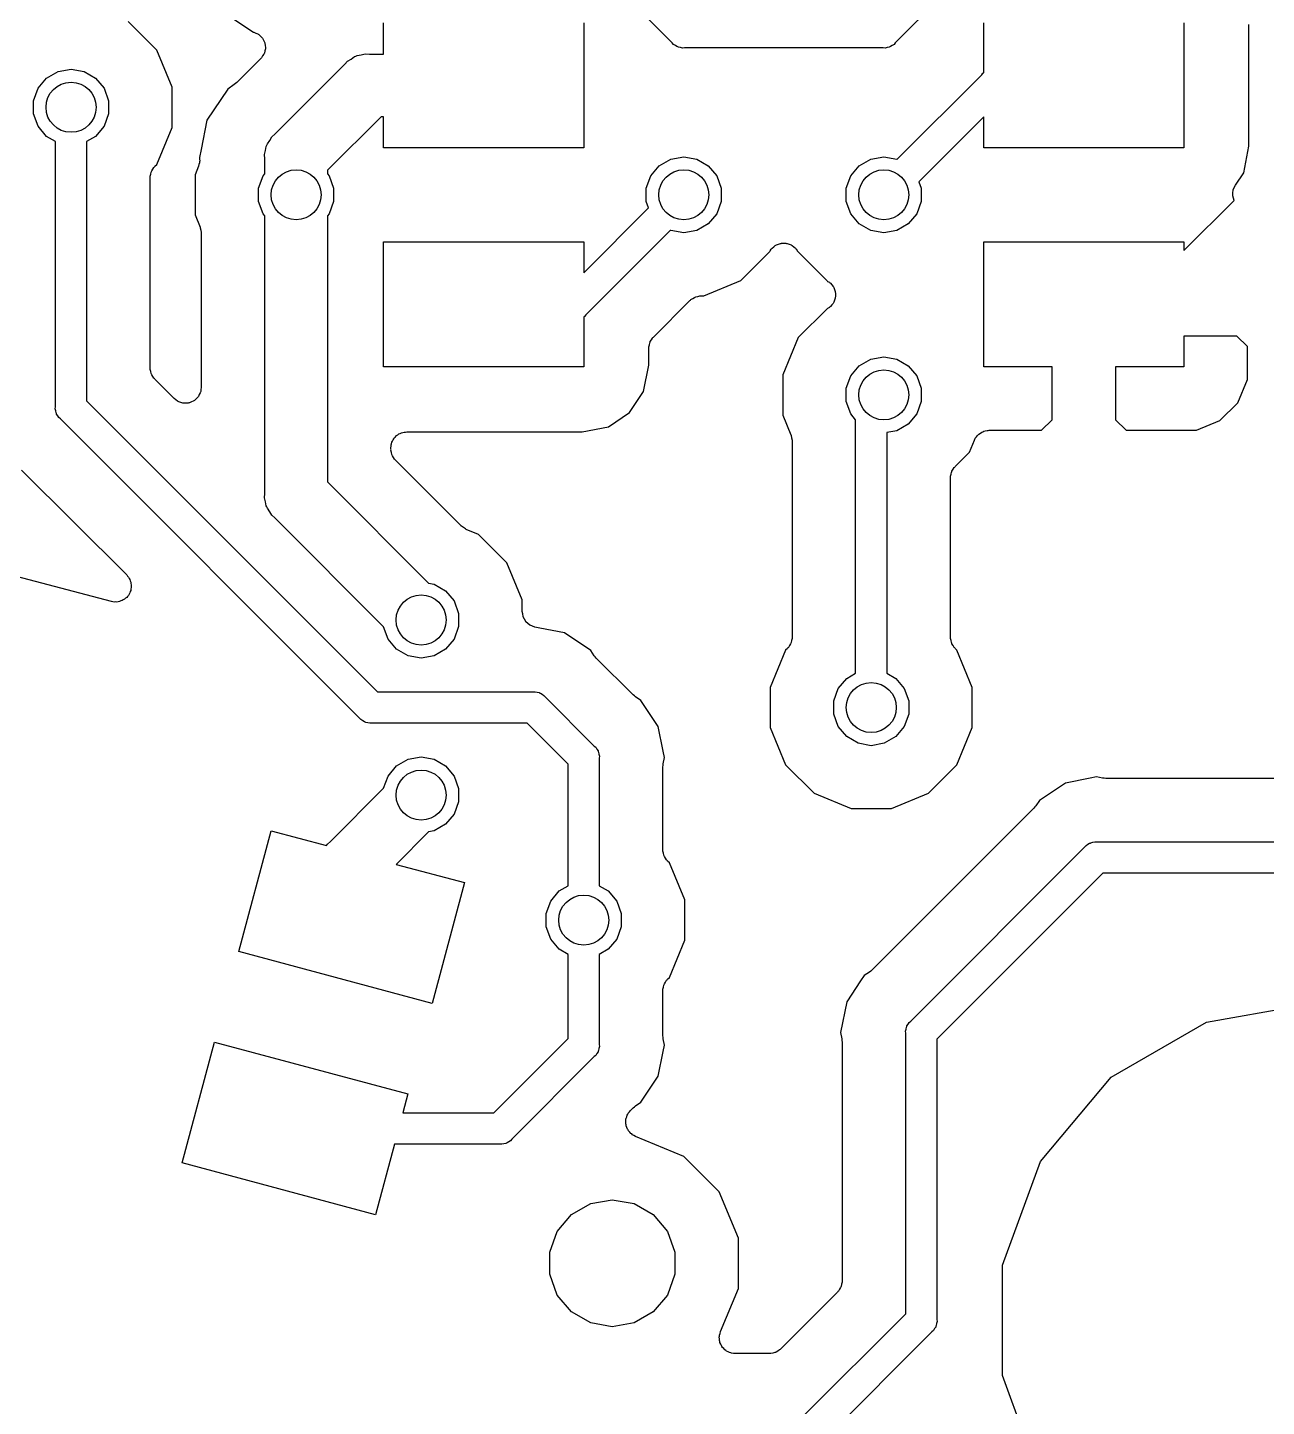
# Model space of a CAD drawing. Extents: x 61 to 194, y -153 to -61.
# Drawn here: x 158.95 to 168.86, y -131.19 to -120.16 of the extents above; entities that cross this region are included whole.
import ezdxf

# ---------------------------------------------------------------- set-up
doc = ezdxf.new("R2010")
doc.units = 0
doc.header["$MEASUREMENT"] = 0
doc.layers.add('BLACK', color=7, linetype='CONTINUOUS')

msp = doc.modelspace()

# ---------------------------------------------------------------- linework, layer by layer
at = {"layer": 'BLACK', "linetype": 'CONTINUOUS'}
for p, q in [((167.19, -118.987), (165.892, -120.285)), ((164.108, -120.285), (163.548, -119.725)), ((160.544, -120.056), (160.753, -120.197)), ((159.985, -120.342), (159.758, -120.115)), ((161.8, -120.375), (161.8, -120.125)), ((163.4, -120.125), (163.4, -121.125)), ((166.6, -120.524), (166.6, -120.125)), ((168.2, -120.125), (168.2, -121.125)), ((168.72, -121.112), (168.72, -120.138)), ((160.753, -120.197), (160.756, -120.198)), ((160.756, -120.198), (160.761, -120.198)), ((160.761, -120.198), (160.777, -120.206)), ((160.777, -120.206), (160.794, -120.212)), ((160.794, -120.212), (160.797, -120.215)), ((160.797, -120.215), (160.801, -120.217)), ((160.801, -120.217), (160.813, -120.229)), ((160.813, -120.229), (160.827, -120.241)), ((160.827, -120.241), (160.829, -120.245)), ((160.829, -120.245), (160.832, -120.248)), ((160.832, -120.248), (160.839, -120.264)), ((160.839, -120.264), (160.848, -120.28)), ((160.848, -120.28), (160.849, -120.284)), ((160.849, -120.284), (160.85, -120.288)), ((160.85, -120.288), (160.852, -120.306)), ((164.118, -120.297), (164.108, -120.285)), ((164.133, -120.306), (164.118, -120.297)), ((165.882, -120.297), (165.867, -120.306)), ((165.892, -120.285), (165.882, -120.297)), ((160.108, -120.639), (159.985, -120.342)), ((160.82, -120.407), (160.817, -120.411)), ((160.823, -120.404), (160.82, -120.407)), ((160.832, -120.389), (160.823, -120.404)), ((160.843, -120.374), (160.832, -120.389)), ((160.844, -120.37), (160.843, -120.374)), ((160.846, -120.367), (160.844, -120.37)), ((160.85, -120.349), (160.846, -120.367)), ((160.854, -120.332), (160.85, -120.349)), ((160.852, -120.306), (160.855, -120.323)), ((160.855, -120.323), (160.854, -120.328)), ((160.854, -120.328), (160.854, -120.332)), ((161.541, -120.414), (161.568, -120.395)), ((161.568, -120.395), (161.579, -120.392)), ((161.579, -120.392), (161.588, -120.386)), ((161.588, -120.386), (161.621, -120.381)), ((161.621, -120.381), (161.653, -120.372)), ((161.653, -120.372), (161.686, -120.375)), ((161.686, -120.375), (161.8, -120.375)), ((164.146, -120.315), (164.133, -120.306)), ((164.152, -120.316), (164.146, -120.315)), ((164.157, -120.319), (164.152, -120.316)), ((164.173, -120.322), (164.157, -120.319)), ((164.189, -120.326), (164.173, -120.322)), ((164.205, -120.325), (164.189, -120.326)), ((165.795, -120.325), (164.205, -120.325)), ((165.811, -120.326), (165.795, -120.325)), ((165.827, -120.322), (165.811, -120.326)), ((165.843, -120.319), (165.827, -120.322)), ((165.848, -120.316), (165.843, -120.319)), ((165.854, -120.315), (165.848, -120.316)), ((165.867, -120.306), (165.854, -120.315)), ((159.104, -120.567), (159.196, -120.514)), ((159.196, -120.514), (159.3, -120.495)), ((159.3, -120.495), (159.404, -120.514)), ((159.404, -120.514), (159.496, -120.567)), ((160.817, -120.411), (160.626, -120.602)), ((160.931, -121.016), (161.491, -120.456)), ((161.491, -120.456), (161.512, -120.431)), ((161.512, -120.431), (161.541, -120.414)), ((159.036, -120.648), (159.104, -120.567)), ((159.496, -120.567), (159.564, -120.648)), ((160.606, -120.618), (160.554, -120.654)), ((160.615, -120.61), (160.606, -120.618)), ((160.626, -120.602), (160.615, -120.61)), ((165.908, -121.216), (166.583, -120.54)), ((166.583, -120.54), (166.593, -120.528)), ((166.593, -120.528), (166.6, -120.524)), ((159, -120.747), (159.036, -120.648)), ((159.564, -120.648), (159.6, -120.747)), ((160.108, -120.961), (160.108, -120.639)), ((160.554, -120.654), (160.386, -120.904)), ((159, -120.853), (159, -120.747)), ((159.6, -120.747), (159.6, -120.853)), ((159.036, -120.952), (159, -120.853)), ((159.104, -121.033), (159.036, -120.952)), ((159.564, -120.952), (159.496, -121.033)), ((159.6, -120.853), (159.564, -120.952)), ((160.386, -120.904), (160.34, -121.138)), ((161.779, -120.875), (161.35, -121.304)), ((161.8, -120.875), (161.779, -120.875)), ((161.8, -121.125), (161.8, -120.875)), ((166.6, -120.877), (166.081, -121.396)), ((166.6, -121.125), (166.6, -120.877)), ((159.175, -121.074), (159.104, -121.033)), ((159.496, -121.033), (159.425, -121.074)), ((159.985, -121.258), (160.108, -120.961)), ((160.87, -121.093), (160.889, -121.066)), ((160.889, -121.066), (160.906, -121.037)), ((160.906, -121.037), (160.931, -121.016)), ((159.175, -123.195), (159.175, -121.074)), ((159.425, -121.074), (159.425, -123.148)), ((160.34, -121.138), (160.327, -121.201)), ((160.34, -121.138), (160.34, -121.138)), ((160.847, -121.178), (160.856, -121.146)), ((160.85, -121.211), (160.847, -121.178)), ((160.856, -121.146), (160.861, -121.113)), ((160.861, -121.113), (160.867, -121.104)), ((160.867, -121.104), (160.87, -121.093)), ((163.4, -121.125), (161.8, -121.125)), ((168.2, -121.125), (166.6, -121.125)), ((168.679, -121.323), (168.72, -121.112)), ((159.954, -121.295), (159.963, -121.281)), ((159.963, -121.281), (159.967, -121.277)), ((159.967, -121.277), (159.97, -121.272)), ((159.97, -121.272), (159.985, -121.258)), ((160.32, -121.272), (160.292, -121.339)), ((160.323, -121.257), (160.32, -121.272)), ((160.328, -121.243), (160.323, -121.257)), ((160.327, -121.201), (160.327, -121.214)), ((160.327, -121.214), (160.329, -121.229)), ((160.329, -121.229), (160.328, -121.236)), ((160.328, -121.236), (160.328, -121.243)), ((160.85, -121.331), (160.85, -121.211)), ((163.936, -121.348), (164.004, -121.267)), ((164.004, -121.267), (164.096, -121.214)), ((164.096, -121.214), (164.2, -121.195)), ((164.2, -121.195), (164.304, -121.214)), ((164.304, -121.214), (164.396, -121.267)), ((164.396, -121.267), (164.464, -121.348)), ((165.536, -121.348), (165.604, -121.267)), ((165.604, -121.267), (165.696, -121.214)), ((165.696, -121.214), (165.8, -121.195)), ((165.8, -121.195), (165.904, -121.214)), ((165.904, -121.214), (165.908, -121.216)), ((159.933, -121.351), (159.938, -121.335)), ((159.934, -121.357), (159.933, -121.351)), ((159.933, -121.362), (159.934, -121.357)), ((159.933, -122.885), (159.933, -121.362)), ((159.938, -121.335), (159.941, -121.319)), ((159.941, -121.319), (159.943, -121.314)), ((159.943, -121.314), (159.945, -121.309)), ((159.945, -121.309), (159.954, -121.295)), ((160.292, -121.339), (160.292, -121.661)), ((160.8, -121.447), (160.836, -121.348)), ((160.836, -121.348), (160.85, -121.331)), ((161.35, -121.304), (161.35, -121.331)), ((161.35, -121.331), (161.364, -121.348)), ((161.364, -121.348), (161.4, -121.447)), ((163.9, -121.447), (163.936, -121.348)), ((164.464, -121.348), (164.5, -121.447)), ((165.5, -121.447), (165.536, -121.348)), ((166.081, -121.396), (166.1, -121.447)), ((168.612, -121.424), (168.679, -121.323)), ((160.8, -121.553), (160.8, -121.447)), ((161.4, -121.447), (161.4, -121.553)), ((163.9, -121.553), (163.9, -121.447)), ((164.5, -121.447), (164.5, -121.553)), ((165.5, -121.553), (165.5, -121.447)), ((166.1, -121.447), (166.1, -121.553)), ((168.591, -121.505), (168.592, -121.485)), ((168.591, -121.506), (168.591, -121.505)), ((168.591, -121.508), (168.591, -121.506)), ((168.597, -121.528), (168.591, -121.508)), ((168.592, -121.485), (168.594, -121.464)), ((168.594, -121.461), (168.603, -121.442)), ((168.594, -121.463), (168.594, -121.461)), ((168.594, -121.464), (168.594, -121.463)), ((168.603, -121.442), (168.612, -121.424)), ((160.836, -121.652), (160.8, -121.553)), ((161.4, -121.553), (161.364, -121.652)), ((163.4, -122.123), (163.919, -121.604)), ((163.919, -121.604), (163.9, -121.553)), ((164.5, -121.553), (164.464, -121.652)), ((165.536, -121.652), (165.5, -121.553)), ((166.1, -121.553), (166.064, -121.652)), ((168.2, -121.946), (168.601, -121.545)), ((168.601, -121.545), (168.597, -121.528)), ((160.292, -121.661), (160.332, -121.758)), ((160.85, -121.669), (160.836, -121.652)), ((160.85, -123.889), (160.85, -121.669)), ((161.364, -121.652), (161.35, -121.669)), ((161.35, -121.669), (161.35, -123.796)), ((164.464, -121.652), (164.396, -121.733)), ((165.604, -121.733), (165.536, -121.652)), ((166.064, -121.652), (165.996, -121.733)), ((160.332, -121.758), (160.333, -121.761)), ((160.333, -121.761), (160.334, -121.763)), ((160.334, -121.763), (160.338, -121.782)), ((160.338, -121.782), (160.342, -121.801)), ((160.342, -121.801), (160.342, -121.804)), ((160.342, -121.804), (160.342, -121.807)), ((160.342, -121.807), (160.342, -123.04)), ((164.092, -121.784), (163.417, -122.46)), ((164.096, -121.786), (164.092, -121.784)), ((164.2, -121.805), (164.096, -121.786)), ((164.304, -121.786), (164.2, -121.805)), ((164.396, -121.733), (164.304, -121.786)), ((165.696, -121.786), (165.604, -121.733)), ((165.8, -121.805), (165.696, -121.786)), ((165.904, -121.786), (165.8, -121.805)), ((165.996, -121.733), (165.904, -121.786)), ((161.8, -122.875), (161.8, -121.875)), ((161.8, -121.875), (163.4, -121.875)), ((163.4, -121.875), (163.4, -122.123)), ((164.888, -121.954), (164.892, -121.949)), ((164.892, -121.949), (164.899, -121.935)), ((164.899, -121.935), (164.903, -121.931)), ((164.903, -121.931), (164.906, -121.926)), ((164.906, -121.926), (164.92, -121.916)), ((164.92, -121.916), (164.932, -121.905)), ((164.932, -121.905), (164.937, -121.903)), ((164.937, -121.903), (164.941, -121.899)), ((164.941, -121.899), (164.957, -121.894)), ((164.957, -121.894), (164.973, -121.888)), ((164.973, -121.888), (164.978, -121.888)), ((164.978, -121.888), (164.983, -121.886)), ((164.983, -121.886), (165, -121.887)), ((165, -121.887), (165.017, -121.886)), ((165.017, -121.886), (165.022, -121.888)), ((165.022, -121.888), (165.027, -121.888)), ((165.027, -121.888), (165.043, -121.894)), ((165.043, -121.894), (165.059, -121.899)), ((165.059, -121.899), (165.063, -121.903)), ((165.063, -121.903), (165.068, -121.905)), ((165.068, -121.905), (165.08, -121.916)), ((165.08, -121.916), (165.094, -121.926)), ((165.094, -121.926), (165.097, -121.931)), ((165.097, -121.931), (165.101, -121.935)), ((165.101, -121.935), (165.108, -121.949)), ((165.108, -121.949), (165.112, -121.954)), ((166.6, -122.875), (166.6, -121.875)), ((166.6, -121.875), (168.2, -121.875)), ((168.2, -121.875), (168.2, -121.946)), ((164.658, -122.185), (164.888, -121.954)), ((165.112, -121.954), (165.346, -122.188)), ((164.361, -122.308), (164.658, -122.185)), ((165.346, -122.188), (165.351, -122.192)), ((165.351, -122.192), (165.365, -122.199)), ((165.365, -122.199), (165.369, -122.203)), ((165.369, -122.203), (165.374, -122.206)), ((165.374, -122.206), (165.384, -122.22)), ((165.384, -122.22), (165.395, -122.232)), ((165.395, -122.232), (165.397, -122.237)), ((165.397, -122.237), (165.401, -122.241)), ((165.401, -122.241), (165.406, -122.257)), ((165.406, -122.257), (165.412, -122.273)), ((165.412, -122.273), (165.412, -122.278)), ((165.412, -122.278), (165.414, -122.283)), ((165.414, -122.283), (165.413, -122.3)), ((163.958, -122.638), (164.25, -122.345)), ((164.25, -122.345), (164.255, -122.342)), ((164.255, -122.342), (164.258, -122.338)), ((164.258, -122.338), (164.273, -122.329)), ((164.273, -122.329), (164.286, -122.32)), ((164.286, -122.32), (164.292, -122.318)), ((164.292, -122.318), (164.296, -122.316)), ((164.296, -122.316), (164.313, -122.313)), ((164.313, -122.313), (164.329, -122.308)), ((164.329, -122.308), (164.334, -122.309)), ((164.334, -122.309), (164.34, -122.308)), ((164.34, -122.308), (164.361, -122.308)), ((165.374, -122.394), (165.369, -122.397)), ((165.384, -122.38), (165.374, -122.394)), ((165.395, -122.368), (165.384, -122.38)), ((165.397, -122.363), (165.395, -122.368)), ((165.401, -122.359), (165.397, -122.363)), ((165.406, -122.343), (165.401, -122.359)), ((165.412, -122.327), (165.406, -122.343)), ((165.414, -122.317), (165.412, -122.322)), ((165.412, -122.322), (165.412, -122.327)), ((165.413, -122.3), (165.414, -122.317)), ((163.407, -122.472), (163.4, -122.476)), ((163.4, -122.476), (163.4, -122.875)), ((163.417, -122.46), (163.407, -122.472)), ((165.346, -122.412), (165.115, -122.642)), ((165.351, -122.408), (165.346, -122.412)), ((165.365, -122.401), (165.351, -122.408)), ((165.369, -122.397), (165.365, -122.401)), ((163.92, -122.727), (163.921, -122.722)), ((163.921, -122.716), (163.925, -122.7)), ((163.921, -122.722), (163.921, -122.716)), ((163.925, -122.7), (163.928, -122.684)), ((163.928, -122.684), (163.931, -122.679)), ((163.931, -122.679), (163.932, -122.674)), ((163.932, -122.674), (163.942, -122.66)), ((163.942, -122.66), (163.95, -122.646)), ((163.95, -122.646), (163.954, -122.642)), ((163.954, -122.642), (163.958, -122.638)), ((165.115, -122.642), (164.992, -122.939)), ((168.2, -122.629), (168.2, -122.875)), ((168.624, -122.629), (168.2, -122.629)), ((168.708, -122.713), (168.624, -122.629)), ((168.708, -122.976), (168.708, -122.713)), ((163.92, -122.862), (163.92, -122.727)), ((165.604, -122.867), (165.696, -122.814)), ((165.696, -122.814), (165.8, -122.795)), ((165.8, -122.795), (165.904, -122.814)), ((165.904, -122.814), (165.996, -122.867)), ((159.934, -122.891), (159.933, -122.885)), ((159.933, -122.896), (159.934, -122.891)), ((159.938, -122.912), (159.933, -122.896)), ((159.941, -122.929), (159.938, -122.912)), ((159.943, -122.933), (159.941, -122.929)), ((159.945, -122.939), (159.943, -122.933)), ((159.954, -122.952), (159.945, -122.939)), ((163.4, -122.875), (161.8, -122.875)), ((163.879, -123.073), (163.92, -122.862)), ((164.992, -122.939), (164.992, -123.261)), ((165.536, -122.948), (165.604, -122.867)), ((165.996, -122.867), (166.064, -122.948)), ((167.146, -122.875), (166.6, -122.875)), ((167.146, -123.299), (167.146, -122.875)), ((168.2, -122.875), (167.654, -122.875)), ((167.654, -122.875), (167.654, -123.299)), ((159.963, -122.967), (159.954, -122.952)), ((159.967, -122.97), (159.963, -122.967)), ((159.97, -122.975), (159.967, -122.97)), ((160.125, -123.13), (159.97, -122.975)), ((160.342, -123.04), (160.339, -123.057)), ((165.5, -123.047), (165.536, -122.948)), ((165.5, -123.153), (165.5, -123.047)), ((166.064, -122.948), (166.1, -123.047)), ((166.1, -123.047), (166.1, -123.153)), ((168.631, -123.163), (168.708, -122.976)), ((159.425, -123.148), (161.752, -125.475)), ((160.139, -123.14), (160.125, -123.13)), ((160.151, -123.15), (160.139, -123.14)), ((160.157, -123.152), (160.151, -123.15)), ((160.161, -123.155), (160.157, -123.152)), ((160.177, -123.16), (160.161, -123.155)), ((160.193, -123.165), (160.177, -123.16)), ((160.199, -123.165), (160.193, -123.165)), ((160.204, -123.167), (160.199, -123.165)), ((160.22, -123.165), (160.204, -123.167)), ((160.237, -123.165), (160.22, -123.165)), ((160.242, -123.163), (160.237, -123.165)), ((160.248, -123.163), (160.242, -123.163)), ((160.263, -123.156), (160.248, -123.163)), ((160.278, -123.15), (160.263, -123.156)), ((160.283, -123.147), (160.278, -123.15)), ((160.288, -123.144), (160.283, -123.147)), ((160.3, -123.132), (160.288, -123.144)), ((160.312, -123.122), (160.3, -123.132)), ((160.315, -123.117), (160.312, -123.122)), ((160.319, -123.113), (160.315, -123.117)), ((160.326, -123.098), (160.319, -123.113)), ((160.334, -123.084), (160.326, -123.098)), ((160.335, -123.078), (160.334, -123.084)), ((160.338, -123.073), (160.335, -123.078)), ((160.339, -123.057), (160.338, -123.073)), ((163.766, -123.241), (163.879, -123.073)), ((165.536, -123.252), (165.5, -123.153)), ((166.1, -123.153), (166.064, -123.252)), ((168.488, -123.306), (168.631, -123.163)), ((159.174, -123.211), (159.175, -123.195)), ((159.178, -123.227), (159.174, -123.211)), ((159.181, -123.243), (159.178, -123.227)), ((159.184, -123.248), (159.181, -123.243)), ((159.185, -123.254), (159.184, -123.248)), ((159.194, -123.267), (159.185, -123.254)), ((159.203, -123.282), (159.194, -123.267)), ((163.598, -123.354), (163.766, -123.241)), ((164.992, -123.261), (165.057, -123.418)), ((165.575, -123.299), (165.536, -123.252)), ((166.064, -123.252), (165.996, -123.333)), ((159.215, -123.292), (159.203, -123.282)), ((161.608, -125.685), (159.215, -123.292)), ((163.387, -123.395), (163.598, -123.354)), ((165.575, -125.326), (165.575, -123.299)), ((165.904, -123.386), (165.825, -123.4)), ((165.996, -123.333), (165.904, -123.386)), ((166.612, -123.388), (166.626, -123.384)), ((166.626, -123.384), (166.634, -123.384)), ((166.634, -123.384), (166.642, -123.383)), ((166.642, -123.383), (167.062, -123.383)), ((167.062, -123.383), (167.146, -123.299)), ((167.654, -123.299), (167.738, -123.383)), ((167.738, -123.383), (168.301, -123.383)), ((168.301, -123.383), (168.488, -123.306)), ((161.86, -123.5), (161.864, -123.49)), ((161.864, -123.49), (161.866, -123.479)), ((161.866, -123.479), (161.871, -123.469)), ((161.871, -123.469), (161.875, -123.459)), ((161.875, -123.459), (161.882, -123.45)), ((161.882, -123.45), (161.888, -123.441)), ((161.888, -123.441), (161.896, -123.434)), ((161.896, -123.434), (161.903, -123.425)), ((161.903, -123.425), (161.913, -123.42)), ((161.913, -123.42), (161.921, -123.412)), ((161.921, -123.412), (161.932, -123.409)), ((161.932, -123.409), (161.942, -123.403)), ((161.942, -123.403), (161.953, -123.401)), ((161.953, -123.401), (161.963, -123.397)), ((161.963, -123.397), (161.974, -123.397)), ((161.974, -123.397), (161.985, -123.395)), ((161.985, -123.395), (163.387, -123.395)), ((165.057, -123.418), (165.058, -123.421)), ((165.058, -123.421), (165.059, -123.424)), ((165.059, -123.424), (165.063, -123.443)), ((165.063, -123.443), (165.067, -123.462)), ((165.067, -123.462), (165.067, -123.464)), ((165.067, -123.464), (165.067, -123.467)), ((165.067, -123.467), (165.067, -125.038)), ((165.825, -123.4), (165.825, -125.326)), ((166.485, -123.558), (166.525, -123.461)), ((166.525, -123.461), (166.529, -123.454)), ((166.529, -123.454), (166.532, -123.447)), ((166.532, -123.447), (166.541, -123.436)), ((166.541, -123.436), (166.549, -123.424)), ((166.549, -123.424), (166.555, -123.419)), ((166.555, -123.419), (166.561, -123.413)), ((166.561, -123.413), (166.573, -123.406)), ((166.573, -123.406), (166.584, -123.397)), ((166.584, -123.397), (166.592, -123.395)), ((166.592, -123.395), (166.599, -123.391)), ((166.599, -123.391), (166.612, -123.388)), ((161.858, -123.522), (161.86, -123.511)), ((161.858, -123.533), (161.858, -123.522)), ((161.859, -123.539), (161.858, -123.533)), ((161.858, -123.544), (161.859, -123.539)), ((161.863, -123.561), (161.858, -123.544)), ((161.86, -123.511), (161.86, -123.5)), ((161.866, -123.577), (161.863, -123.561)), ((161.868, -123.582), (161.866, -123.577)), ((161.87, -123.587), (161.868, -123.582)), ((161.879, -123.601), (161.87, -123.587)), ((161.888, -123.615), (161.879, -123.601)), ((166.37, -123.672), (166.485, -123.558)), ((158.905, -123.701), (159.745, -124.54)), ((161.892, -123.619), (161.888, -123.615)), ((161.895, -123.623), (161.892, -123.619)), ((162.419, -124.147), (161.895, -123.623)), ((166.341, -123.719), (166.343, -123.714)), ((166.343, -123.714), (166.345, -123.709)), ((166.345, -123.709), (166.354, -123.695)), ((166.354, -123.695), (166.363, -123.681)), ((166.363, -123.681), (166.367, -123.677)), ((166.367, -123.677), (166.37, -123.672)), ((161.35, -123.796), (162.159, -124.606)), ((166.333, -123.751), (166.338, -123.735)), ((166.334, -123.757), (166.333, -123.751)), ((166.333, -123.762), (166.334, -123.757)), ((166.333, -125.038), (166.333, -123.762)), ((166.338, -123.735), (166.341, -123.719)), ((160.847, -123.922), (160.85, -123.889)), ((160.856, -123.954), (160.847, -123.922)), ((160.861, -123.987), (160.856, -123.954)), ((160.867, -123.996), (160.861, -123.987)), ((160.87, -124.007), (160.867, -123.996)), ((160.889, -124.034), (160.87, -124.007)), ((160.906, -124.063), (160.889, -124.034)), ((160.931, -124.084), (160.906, -124.063)), ((161.8, -124.954), (160.931, -124.084)), ((162.421, -124.149), (162.419, -124.147)), ((162.423, -124.151), (162.421, -124.149)), ((162.439, -124.161), (162.423, -124.151)), ((162.455, -124.172), (162.439, -124.161)), ((162.458, -124.173), (162.455, -124.172)), ((162.46, -124.175), (162.458, -124.173)), ((162.558, -124.215), (162.46, -124.175)), ((162.785, -124.442), (162.558, -124.215)), ((159.623, -124.753), (158.119, -124.355)), ((162.908, -124.739), (162.785, -124.442)), ((159.745, -124.54), (159.751, -124.549)), ((159.751, -124.549), (159.759, -124.557)), ((159.759, -124.557), (159.764, -124.567)), ((159.764, -124.567), (159.771, -124.577)), ((159.771, -124.577), (159.773, -124.587)), ((159.773, -124.587), (159.778, -124.597)), ((159.778, -124.597), (159.779, -124.608)), ((159.759, -124.703), (159.752, -124.711)), ((159.764, -124.693), (159.759, -124.703)), ((159.771, -124.684), (159.764, -124.693)), ((159.773, -124.673), (159.771, -124.684)), ((159.778, -124.663), (159.773, -124.673)), ((159.779, -124.652), (159.778, -124.663)), ((159.779, -124.608), (159.782, -124.619)), ((159.782, -124.641), (159.779, -124.652)), ((159.782, -124.619), (159.781, -124.63)), ((159.781, -124.63), (159.782, -124.641)), ((162.159, -124.606), (162.204, -124.614)), ((162.204, -124.614), (162.296, -124.667)), ((162.296, -124.667), (162.364, -124.748)), ((159.634, -124.754), (159.623, -124.753)), ((159.644, -124.757), (159.634, -124.754)), ((159.656, -124.756), (159.644, -124.757)), ((159.667, -124.757), (159.656, -124.756)), ((159.677, -124.754), (159.667, -124.757)), ((159.688, -124.753), (159.677, -124.754)), ((159.699, -124.748), (159.688, -124.753)), ((159.709, -124.745), (159.699, -124.748)), ((159.718, -124.739), (159.709, -124.745)), ((159.728, -124.734), (159.718, -124.739)), ((159.736, -124.726), (159.728, -124.734)), ((159.745, -124.72), (159.736, -124.726)), ((159.752, -124.711), (159.745, -124.72)), ((162.364, -124.748), (162.4, -124.847)), ((162.908, -124.832), (162.908, -124.739)), ((162.4, -124.847), (162.4, -124.953)), ((162.912, -124.852), (162.908, -124.832)), ((162.915, -124.873), (162.912, -124.852)), ((162.915, -124.874), (162.915, -124.873)), ((162.916, -124.876), (162.915, -124.874)), ((162.926, -124.893), (162.916, -124.876)), ((162.936, -124.912), (162.926, -124.893)), ((162.937, -124.912), (162.936, -124.912)), ((162.938, -124.914), (162.937, -124.912)), ((162.954, -124.927), (162.938, -124.914)), ((162.969, -124.941), (162.954, -124.927)), ((161.836, -125.052), (161.8, -124.954)), ((162.4, -124.953), (162.364, -125.052)), ((162.97, -124.941), (162.969, -124.941)), ((162.971, -124.942), (162.97, -124.941)), ((162.991, -124.949), (162.971, -124.942)), ((163.01, -124.957), (162.991, -124.949)), ((163.05, -124.965), (163.01, -124.957)), ((163.247, -125.004), (163.05, -124.965)), ((163.05, -124.965), (163.05, -124.965)), ((163.456, -125.144), (163.247, -125.004)), ((165.067, -125.038), (165.066, -125.043)), ((166.334, -125.043), (166.333, -125.038)), ((161.904, -125.133), (161.836, -125.052)), ((161.996, -125.186), (161.904, -125.133)), ((162.296, -125.133), (162.204, -125.186)), ((162.364, -125.052), (162.296, -125.133)), ((163.485, -125.186), (163.456, -125.144)), ((165.015, -125.142), (164.892, -125.439)), ((165.03, -125.128), (165.015, -125.142)), ((165.033, -125.123), (165.03, -125.128)), ((165.037, -125.119), (165.033, -125.123)), ((165.046, -125.105), (165.037, -125.119)), ((165.055, -125.091), (165.046, -125.105)), ((165.057, -125.086), (165.055, -125.091)), ((165.059, -125.081), (165.057, -125.086)), ((165.062, -125.065), (165.059, -125.081)), ((165.067, -125.049), (165.062, -125.065)), ((165.066, -125.043), (165.067, -125.049)), ((166.333, -125.049), (166.334, -125.043)), ((166.338, -125.065), (166.333, -125.049)), ((166.341, -125.081), (166.338, -125.065)), ((166.343, -125.086), (166.341, -125.081)), ((166.345, -125.091), (166.343, -125.086)), ((166.354, -125.105), (166.345, -125.091)), ((166.363, -125.119), (166.354, -125.105)), ((166.367, -125.123), (166.363, -125.119)), ((166.37, -125.128), (166.367, -125.123)), ((166.385, -125.142), (166.37, -125.128)), ((166.508, -125.439), (166.385, -125.142)), ((162.1, -125.205), (161.996, -125.186)), ((162.204, -125.186), (162.1, -125.205)), ((163.493, -125.195), (163.485, -125.186)), ((163.501, -125.205), (163.493, -125.195)), ((163.795, -125.499), (163.501, -125.205)), ((165.436, -125.448), (165.504, -125.367)), ((165.504, -125.367), (165.575, -125.326)), ((165.825, -125.326), (165.896, -125.367)), ((165.896, -125.367), (165.964, -125.448)), ((161.752, -125.475), (162.995, -125.475)), ((162.995, -125.475), (163.011, -125.474)), ((163.011, -125.474), (163.027, -125.478)), ((163.027, -125.478), (163.043, -125.481)), ((163.043, -125.481), (163.048, -125.484)), ((164.892, -125.439), (164.892, -125.761)), ((165.4, -125.547), (165.436, -125.448)), ((165.964, -125.448), (166, -125.547)), ((166.508, -125.761), (166.508, -125.439)), ((163.048, -125.484), (163.054, -125.485)), ((163.054, -125.485), (163.067, -125.494)), ((163.067, -125.494), (163.082, -125.503)), ((163.082, -125.503), (163.092, -125.515)), ((163.092, -125.515), (163.485, -125.908)), ((163.805, -125.507), (163.795, -125.499)), ((163.814, -125.515), (163.805, -125.507)), ((163.856, -125.544), (163.814, -125.515)), ((163.996, -125.753), (163.856, -125.544)), ((165.4, -125.653), (165.4, -125.547)), ((166, -125.547), (166, -125.653)), ((161.618, -125.697), (161.608, -125.685)), ((161.633, -125.706), (161.618, -125.697)), ((165.436, -125.752), (165.4, -125.653)), ((166, -125.653), (165.964, -125.752)), ((161.646, -125.715), (161.633, -125.706)), ((161.652, -125.716), (161.646, -125.715)), ((161.657, -125.719), (161.652, -125.716)), ((161.673, -125.722), (161.657, -125.719)), ((161.689, -125.726), (161.673, -125.722)), ((161.705, -125.725), (161.689, -125.726)), ((162.948, -125.725), (161.705, -125.725)), ((163.275, -126.052), (162.948, -125.725)), ((164.035, -125.95), (163.996, -125.753)), ((164.892, -125.761), (165.015, -126.058)), ((165.504, -125.833), (165.436, -125.752)), ((165.964, -125.752), (165.896, -125.833)), ((166.385, -126.058), (166.508, -125.761)), ((163.485, -125.908), (163.497, -125.918)), ((163.497, -125.918), (163.506, -125.933)), ((165.596, -125.886), (165.504, -125.833)), ((165.7, -125.905), (165.596, -125.886)), ((165.804, -125.886), (165.7, -125.905)), ((165.896, -125.833), (165.804, -125.886)), ((161.904, -126.067), (161.996, -126.014)), ((161.996, -126.014), (162.1, -125.995)), ((162.1, -125.995), (162.204, -126.014)), ((162.204, -126.014), (162.296, -126.067)), ((163.506, -125.933), (163.515, -125.946)), ((163.515, -125.946), (163.516, -125.952)), ((163.516, -125.952), (163.519, -125.957)), ((163.519, -125.957), (163.522, -125.973)), ((163.522, -125.973), (163.526, -125.989)), ((163.526, -125.989), (163.525, -126.005)), ((163.525, -126.005), (163.525, -127.026)), ((164.045, -126), (164.035, -125.95)), ((164.035, -125.95), (164.035, -125.95)), ((164.035, -126.05), (164.045, -126)), ((161.836, -126.148), (161.904, -126.067)), ((162.296, -126.067), (162.364, -126.148)), ((163.275, -127.026), (163.275, -126.052)), ((164.033, -126.075), (164.035, -126.063)), ((164.033, -126.738), (164.033, -126.075)), ((164.035, -126.063), (164.035, -126.05)), ((165.015, -126.058), (165.242, -126.285)), ((166.158, -126.285), (166.385, -126.058)), ((161.376, -126.671), (161.8, -126.246)), ((161.8, -126.246), (161.836, -126.148)), ((162.364, -126.148), (162.4, -126.247)), ((162.4, -126.247), (162.4, -126.353)), ((167.253, -126.204), (167.044, -126.344)), ((167.45, -126.165), (167.253, -126.204)), ((167.5, -126.155), (167.45, -126.165)), ((167.45, -126.165), (167.45, -126.165)), ((167.55, -126.165), (167.5, -126.155)), ((167.563, -126.165), (167.55, -126.165)), ((167.575, -126.167), (167.563, -126.165)), ((170.77, -126.167), (167.575, -126.167)), ((162.4, -126.353), (162.364, -126.452)), ((165.242, -126.285), (165.539, -126.408)), ((165.861, -126.408), (166.158, -126.285)), ((167.044, -126.344), (167.015, -126.386)), ((162.364, -126.452), (162.296, -126.533)), ((165.539, -126.408), (165.861, -126.408)), ((166.999, -126.405), (165.705, -127.699)), ((167.007, -126.395), (166.999, -126.405)), ((167.015, -126.386), (167.007, -126.395)), ((162.296, -126.533), (162.204, -126.586)), ((160.643, -127.552), (160.901, -126.586)), ((160.901, -126.586), (161.343, -126.704)), ((161.343, -126.704), (161.35, -126.692)), ((161.35, -126.692), (161.376, -126.671)), ((162.159, -126.594), (161.9, -126.854)), ((162.204, -126.586), (162.159, -126.594)), ((167.418, -126.703), (167.433, -126.694)), ((167.433, -126.694), (167.446, -126.685)), ((167.446, -126.685), (167.452, -126.684)), ((167.452, -126.684), (167.457, -126.681)), ((167.457, -126.681), (167.473, -126.678)), ((167.473, -126.678), (167.489, -126.674)), ((167.489, -126.674), (167.505, -126.675)), ((167.505, -126.675), (174.026, -126.675)), ((164.034, -126.743), (164.033, -126.738)), ((164.033, -126.749), (164.034, -126.743)), ((164.038, -126.765), (164.033, -126.749)), ((164.041, -126.781), (164.038, -126.765)), ((164.043, -126.786), (164.041, -126.781)), ((164.045, -126.791), (164.043, -126.786)), ((164.054, -126.805), (164.045, -126.791)), ((166.015, -128.108), (167.408, -126.715)), ((167.408, -126.715), (167.418, -126.703)), ((161.9, -126.854), (162.447, -127)), ((164.063, -126.819), (164.054, -126.805)), ((164.067, -126.823), (164.063, -126.819)), ((164.07, -126.828), (164.067, -126.823)), ((164.085, -126.842), (164.07, -126.828)), ((164.208, -127.139), (164.085, -126.842)), ((162.447, -127), (162.188, -127.966)), ((167.552, -126.925), (166.225, -128.252)), ((174.026, -126.925), (167.552, -126.925)), ((163.136, -127.148), (163.204, -127.067)), ((163.204, -127.067), (163.275, -127.026)), ((163.525, -127.026), (163.596, -127.067)), ((163.596, -127.067), (163.664, -127.148)), ((163.1, -127.247), (163.136, -127.148)), ((163.664, -127.148), (163.7, -127.247)), ((164.208, -127.461), (164.208, -127.139)), ((163.1, -127.353), (163.1, -127.247)), ((163.136, -127.452), (163.1, -127.353)), ((163.7, -127.353), (163.664, -127.452)), ((163.7, -127.247), (163.7, -127.353)), ((163.204, -127.533), (163.136, -127.452)), ((163.664, -127.452), (163.596, -127.533)), ((164.085, -127.758), (164.208, -127.461)), ((162.188, -127.966), (160.643, -127.552)), ((163.275, -127.574), (163.204, -127.533)), ((163.275, -128.248), (163.275, -127.574)), ((163.596, -127.533), (163.525, -127.574)), ((163.525, -127.574), (163.525, -128.295)), ((164.045, -127.809), (164.054, -127.795)), ((164.054, -127.795), (164.063, -127.781)), ((164.063, -127.781), (164.067, -127.777)), ((164.067, -127.777), (164.07, -127.772)), ((164.07, -127.772), (164.085, -127.758)), ((165.615, -127.786), (165.504, -127.953)), ((165.644, -127.744), (165.615, -127.786)), ((165.615, -127.786), (165.615, -127.786)), ((165.686, -127.715), (165.644, -127.744)), ((165.695, -127.707), (165.686, -127.715)), ((165.705, -127.699), (165.695, -127.707)), ((164.033, -127.851), (164.038, -127.835)), ((164.034, -127.857), (164.033, -127.851)), ((164.033, -127.862), (164.034, -127.857)), ((164.033, -128.225), (164.033, -127.862)), ((164.038, -127.835), (164.041, -127.819)), ((164.041, -127.819), (164.043, -127.814)), ((164.043, -127.814), (164.045, -127.809)), ((165.504, -127.953), (165.455, -128.2)), ((168.382, -128.115), (169.25, -127.961)), ((165.994, -128.133), (166.003, -128.118)), ((166.003, -128.118), (166.015, -128.108)), ((167.618, -128.555), (168.382, -128.115)), ((164.035, -128.237), (164.033, -128.225)), ((164.035, -128.25), (164.035, -128.237)), ((165.455, -128.2), (165.465, -128.25)), ((165.974, -128.189), (165.978, -128.173)), ((165.975, -128.205), (165.974, -128.189)), ((165.975, -130.448), (165.975, -128.205)), ((165.978, -128.173), (165.981, -128.157)), ((165.981, -128.157), (165.984, -128.152)), ((165.984, -128.152), (165.985, -128.146)), ((165.985, -128.146), (165.994, -128.133)), ((160.19, -129.242), (160.448, -128.276)), ((160.448, -128.276), (161.994, -128.69)), ((162.682, -128.841), (163.275, -128.248)), ((163.516, -128.348), (163.515, -128.354)), ((163.519, -128.343), (163.516, -128.348)), ((163.522, -128.327), (163.519, -128.343)), ((163.526, -128.311), (163.522, -128.327)), ((163.525, -128.295), (163.526, -128.311)), ((164.045, -128.3), (164.035, -128.25)), ((164.035, -128.35), (164.045, -128.3)), ((165.465, -128.25), (165.465, -128.263)), ((165.465, -128.263), (165.467, -128.275)), ((165.467, -128.275), (165.467, -130.185)), ((166.225, -128.252), (166.225, -130.495)), ((163.485, -128.392), (162.826, -129.051)), ((163.497, -128.382), (163.485, -128.392)), ((163.506, -128.367), (163.497, -128.382)), ((163.515, -128.354), (163.506, -128.367)), ((163.996, -128.547), (164.035, -128.35)), ((164.035, -128.35), (164.035, -128.35)), ((163.856, -128.756), (163.996, -128.547)), ((167.052, -129.231), (167.618, -128.555)), ((161.994, -128.69), (161.953, -128.841)), ((163.805, -128.793), (163.814, -128.785)), ((163.814, -128.785), (163.856, -128.756)), ((161.953, -128.841), (162.682, -128.841)), ((163.736, -128.901), (163.738, -128.893)), ((163.738, -128.893), (163.739, -128.885)), ((163.739, -128.885), (163.744, -128.872)), ((163.744, -128.872), (163.747, -128.859)), ((163.747, -128.859), (163.752, -128.852)), ((163.752, -128.852), (163.755, -128.844)), ((163.755, -128.844), (163.765, -128.834)), ((163.765, -128.834), (163.773, -128.822)), ((163.773, -128.822), (163.795, -128.801)), ((163.795, -128.801), (163.805, -128.793)), ((163.737, -128.915), (163.736, -128.901)), ((163.737, -128.929), (163.737, -128.915)), ((163.739, -128.937), (163.737, -128.929)), ((163.74, -128.945), (163.739, -128.937)), ((163.746, -128.958), (163.74, -128.945)), ((163.75, -128.971), (163.746, -128.958)), ((163.755, -128.978), (163.75, -128.971)), ((163.758, -128.985), (163.755, -128.978)), ((163.768, -128.995), (163.758, -128.985)), ((163.777, -129.006), (163.768, -128.995)), ((163.784, -129.01), (163.777, -129.006)), ((163.79, -129.016), (163.784, -129.01)), ((161.886, -129.091), (161.735, -129.656)), ((162.728, -129.091), (161.886, -129.091)), ((162.745, -129.093), (162.728, -129.091)), ((162.761, -129.089), (162.745, -129.093)), ((162.777, -129.086), (162.761, -129.089)), ((162.782, -129.083), (162.777, -129.086)), ((162.787, -129.081), (162.782, -129.083)), ((162.801, -129.072), (162.787, -129.081)), ((162.815, -129.064), (162.801, -129.072)), ((162.826, -129.051), (162.815, -129.064)), ((163.802, -129.022), (163.79, -129.016)), ((163.814, -129.03), (163.802, -129.022)), ((164.2, -129.19), (163.814, -129.03)), ((164.484, -129.473), (164.2, -129.19)), ((161.735, -129.656), (160.19, -129.242)), ((166.75, -130.059), (167.052, -129.231)), ((163.456, -129.567), (163.629, -129.536)), ((163.629, -129.536), (163.803, -129.567)), ((164.637, -129.844), (164.484, -129.473)), ((163.189, -129.79), (163.303, -129.655)), ((163.303, -129.655), (163.456, -129.567)), ((163.803, -129.567), (163.956, -129.655)), ((163.956, -129.655), (164.069, -129.79)), ((163.129, -129.956), (163.189, -129.79)), ((164.069, -129.79), (164.129, -129.956)), ((164.637, -130.245), (164.637, -129.844)), ((163.129, -130.132), (163.129, -129.956)), ((164.129, -129.956), (164.129, -130.132)), ((166.75, -130.941), (166.75, -130.059)), ((163.189, -130.298), (163.129, -130.132)), ((164.129, -130.132), (164.069, -130.298)), ((165.462, -130.212), (165.459, -130.229)), ((165.467, -130.196), (165.462, -130.212)), ((165.467, -130.185), (165.466, -130.191)), ((165.466, -130.191), (165.467, -130.196)), ((163.303, -130.433), (163.189, -130.298)), ((164.069, -130.298), (163.956, -130.433)), ((164.494, -130.591), (164.637, -130.245)), ((165.43, -130.275), (164.975, -130.73)), ((165.433, -130.27), (165.43, -130.275)), ((165.437, -130.267), (165.433, -130.27)), ((165.446, -130.252), (165.437, -130.267)), ((165.455, -130.239), (165.446, -130.252)), ((165.457, -130.233), (165.455, -130.239)), ((165.459, -130.229), (165.457, -130.233)), ((163.456, -130.521), (163.303, -130.433)), ((163.956, -130.433), (163.803, -130.521)), ((163.629, -130.552), (163.456, -130.521)), ((163.803, -130.521), (163.629, -130.552)), ((165.148, -131.275), (165.975, -130.448)), ((166.216, -130.548), (166.215, -130.554)), ((166.219, -130.543), (166.216, -130.548)), ((166.222, -130.527), (166.219, -130.543)), ((166.226, -130.511), (166.222, -130.527)), ((166.225, -130.495), (166.226, -130.511)), ((164.484, -130.634), (164.486, -130.626)), ((164.486, -130.648), (164.484, -130.634)), ((164.486, -130.618), (164.491, -130.605)), ((164.486, -130.626), (164.486, -130.618)), ((164.486, -130.662), (164.486, -130.648)), ((164.489, -130.67), (164.486, -130.662)), ((164.491, -130.605), (164.494, -130.591)), ((166.185, -130.592), (165.292, -131.485)), ((166.197, -130.582), (166.185, -130.592)), ((166.206, -130.567), (166.197, -130.582)), ((166.215, -130.554), (166.206, -130.567)), ((164.49, -130.678), (164.489, -130.67)), ((164.496, -130.69), (164.49, -130.678)), ((164.501, -130.703), (164.496, -130.69)), ((164.506, -130.71), (164.501, -130.703)), ((164.51, -130.717), (164.506, -130.71)), ((164.52, -130.727), (164.51, -130.717)), ((164.529, -130.737), (164.52, -130.727)), ((164.536, -130.741), (164.529, -130.737)), ((164.543, -130.747), (164.536, -130.741)), ((164.555, -130.752), (164.543, -130.747)), ((164.567, -130.759), (164.555, -130.752)), ((164.576, -130.761), (164.567, -130.759)), ((164.583, -130.764), (164.576, -130.761)), ((164.597, -130.765), (164.583, -130.764)), ((164.611, -130.767), (164.597, -130.765)), ((164.885, -130.767), (164.611, -130.767)), ((164.891, -130.766), (164.885, -130.767)), ((164.896, -130.767), (164.891, -130.766)), ((164.912, -130.762), (164.896, -130.767)), ((164.929, -130.759), (164.912, -130.762)), ((164.933, -130.757), (164.929, -130.759)), ((164.939, -130.755), (164.933, -130.757)), ((164.952, -130.746), (164.939, -130.755)), ((164.967, -130.737), (164.952, -130.746)), ((164.97, -130.733), (164.967, -130.737)), ((164.975, -130.73), (164.97, -130.733)), ((167.052, -131.769), (166.75, -130.941))]:
    msp.add_line(p, q, dxfattribs=at)
at = {"layer": 'BLACK'}
for centre in [(159.3, -120.8), (161.1, -121.5), (164.2, -121.5), (165.8, -121.5), (165.8, -123.1), (162.1, -124.9), (165.7, -125.6), (162.1, -126.3), (163.4, -127.3)]:
    msp.add_circle(centre, 0.2, dxfattribs=at)

doc.saveas('drawing.dxf')
